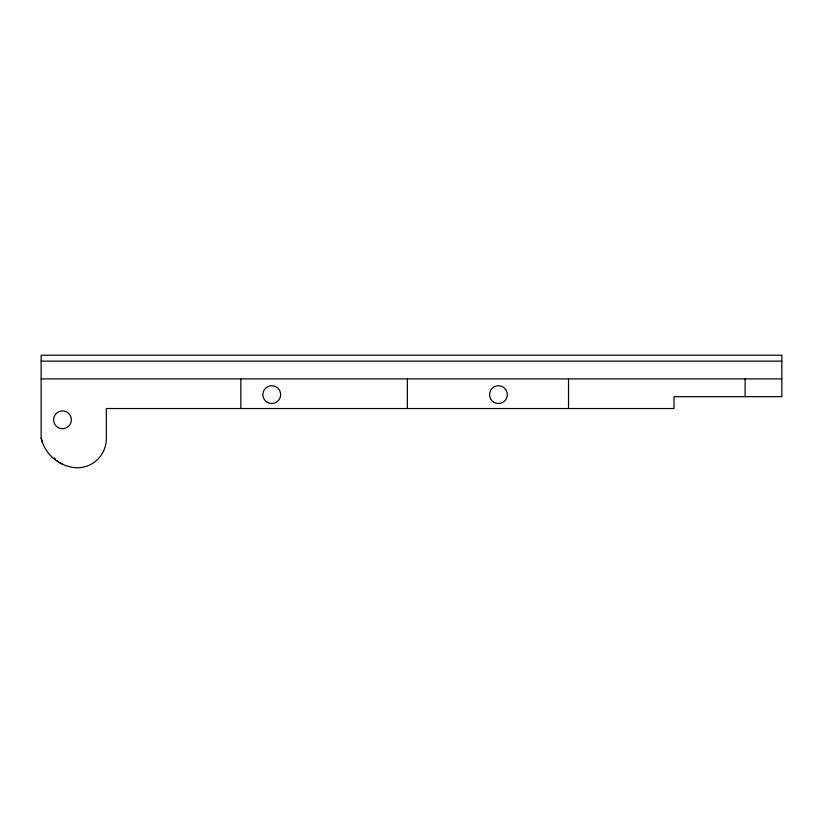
<?xml version="1.0" encoding="UTF-8"?>
<svg xmlns="http://www.w3.org/2000/svg" width="823" height="823" viewBox="0 0 823 823"><rect width="100%" height="100%" fill="white"/><g stroke="black" fill="none" stroke-linecap="round" stroke-linejoin="round"><path stroke-width="1.23" d="M41.15 361.132L781.85 361.132M41.15 378.909L781.85 378.909M59.307 462.372L64.626 465.19A38.609 38.609 0 0 0 76.704 467.793A29.134 29.134 0 0 0 106.332 438.165L106.332 408.537L674.006 408.537L674.006 396.686L781.85 396.686L781.85 355.207L41.15 355.207L41.15 438.165L42.323 442.126M61.787 463.977L60.861 463.472A38.609 38.609 0 0 1 41.15 438.165M745.113 378.909L745.113 396.686M568.528 378.909L568.528 408.537M407.354 378.909L407.354 408.537M240.841 378.909L240.841 408.537M58.536 461.826A29.134 29.134 0 0 1 57.024 460.592M55.604 459.265A29.134 29.134 0 0 1 54.277 457.845M493.985 402.313A8.888 8.888 0 0 0 507.318 394.608A8.888 8.888 0 0 0 493.985 386.913A8.888 8.888 0 0 0 493.985 402.313M267.331 402.313A8.888 8.888 0 0 0 280.664 394.608A8.888 8.888 0 0 0 267.331 386.913A8.888 8.888 0 0 0 267.331 402.313M56.694 426.54A8.888 8.888 0 0 0 71.22 421.438A8.888 8.888 0 0 0 59.534 411.407A8.888 8.888 0 0 0 56.694 426.54"/></g></svg>
